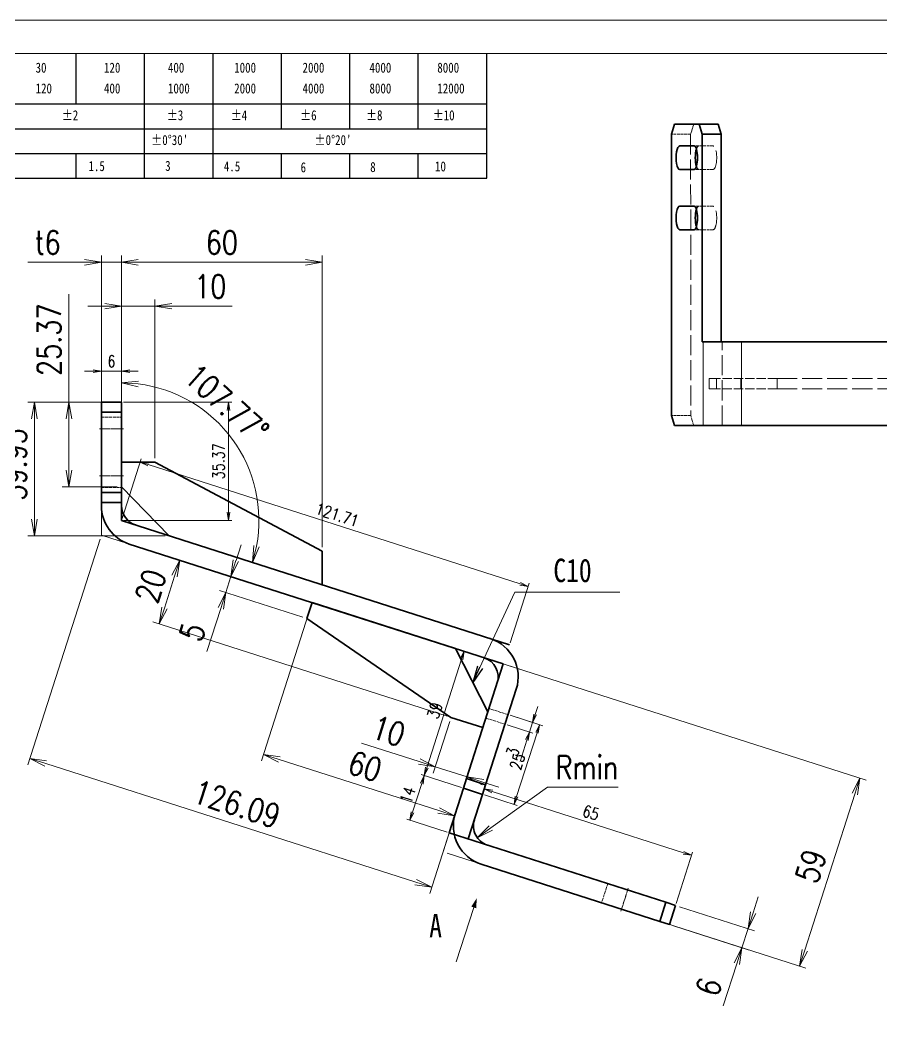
# Model space of a CAD drawing. Header units: millimetres. Extents: x -49572 to 104182, y -50696 to 51993.
# Drawn here: x -42825.3 to -42567.8, y 43183.2 to 43483.6 of the extents above; entities that cross this region are included whole.
import ezdxf
from ezdxf.enums import TextEntityAlignment as Align

# ---------------------------------------------------------------- set-up
doc = ezdxf.new("R2010")
doc.units = ezdxf.units.MM
doc.header["$LTSCALE"] = 0.5
doc.linetypes.add('DASHDOT', pattern=[18.5, 12, -3, 0.5, -3])
doc.linetypes.add('DASHED', pattern=[15, 12, -3])
doc.layers.add('图\\M+19E79\\M+195B6\\M+18E9A', color=7, linetype='Continuous')
doc.layers.add('材质', color=7, linetype='Continuous')
doc.layers.add('图框', color=7, linetype='Continuous', lineweight=18)
doc.layers.add('标注线', color=3, linetype='Continuous', lineweight=18)
doc.layers.add('打印', color=7, linetype='Continuous', lineweight=15, plot=False)
doc.layers.add('打印-禁用', color=7, linetype='Continuous', lineweight=15, plot=False)
doc.styles.add('DIM', font='romans.shx', dxfattribs={"width": 0.8, "bigfont": 'bigfont.shx'})
doc.styles.add('国标', font='simfang.ttf', dxfattribs={"width": 0.8})
doc.dimstyles.new('DEH 1-1$0', dxfattribs={"dimtxt": 3.5, "dimasz": 2.5, "dimexe": 1, "dimexo": 0.625, "dimgap": 1.2, "dimtad": 1, "dimzin": 9, "dimdsep": 46, "dimtxsty": 'DIM', "dimblk": 'OPEN', "dimcen": 0, "dimclrd": 8, "dimclre": 8, "dimclrt": 2, "dimazin": 2, "dimtfac": 0.5, "dimtmove": 0, "dimatfit": 3, "dimldrblk": 'OPEN', "dimfxl": 0, "dimtolj": 2, "dimlwd": 18, "dimlwe": 18, "dimarcsym": 0})
doc.dimstyles.new('DEH 1-2', dxfattribs={"dimscale": 2, "dimtxt": 3.5, "dimasz": 2.5, "dimexe": 1, "dimexo": 0.625, "dimgap": 1.2, "dimtad": 1, "dimtoh": 1, "dimdsep": 46, "dimtxsty": 'DIM', "dimblk": 'OPEN', "dimcen": 0, "dimclrd": 8, "dimclre": 8, "dimclrt": 2, "dimazin": 2, "dimtfac": 0.5, "dimtmove": 0, "dimatfit": 3, "dimldrblk": 'OPEN', "dimfxl": 0, "dimtolj": 2, "dimlwd": 18, "dimlwe": 18, "dimarcsym": 0})
doc.dimstyles.new('DEH 1-2$0', dxfattribs={"dimscale": 2, "dimtxt": 3.5, "dimasz": 2.5, "dimexe": 1, "dimexo": 0.625, "dimgap": 1.2, "dimtad": 1, "dimdsep": 46, "dimtxsty": 'DIM', "dimblk": 'OPEN', "dimcen": 0, "dimclrd": 8, "dimclre": 8, "dimclrt": 2, "dimazin": 2, "dimtfac": 0.5, "dimtmove": 0, "dimatfit": 3, "dimldrblk": 'OPEN', "dimfxl": 0, "dimtolj": 2, "dimlwd": 13, "dimlwe": 13, "dimarcsym": 0})
doc.dimstyles.new('DEH 1-2$4', dxfattribs={"dimscale": 2, "dimtxt": 3.5, "dimasz": 2.5, "dimexe": 1, "dimexo": 0.625, "dimgap": 1.2, "dimtad": 1, "dimtoh": 1, "dimdsep": 46, "dimtxsty": 'DIM', "dimblk": 'OPEN', "dimcen": 0, "dimclrd": 8, "dimclre": 8, "dimclrt": 2, "dimazin": 2, "dimtfac": 0.5, "dimtofl": 0, "dimtmove": 0, "dimatfit": 3, "dimldrblk": 'OPEN', "dimfxl": 0, "dimtolj": 2, "dimlwd": 18, "dimlwe": 18, "dimarcsym": 0})
doc.dimstyles.new('DEH 1-2$7', dxfattribs={"dimscale": 2, "dimtxt": 3.5, "dimasz": 2.5, "dimexe": 1, "dimexo": 0.625, "dimgap": 1.2, "dimtad": 1, "dimdsep": 46, "dimtxsty": 'DIM', "dimblk": 'OPEN', "dimcen": 0, "dimclrd": 8, "dimclre": 8, "dimclrt": 2, "dimazin": 2, "dimtfac": 0.5, "dimtmove": 0, "dimatfit": 3, "dimldrblk": 'OPEN', "dimfxl": 0, "dimtolj": 2, "dimlwd": 13, "dimlwe": 13, "dimarcsym": 0})

# ---------------------------------------------------------------- blocks, each defined once
blk = doc.blocks.new('GZDEH零件A3图框V01版')
at = {"layer": '图\\M+19E79\\M+195B6\\M+18E9A', "color": 9}
for p, q in [((3051.75, -1561.98), (3051.75, -1554.46)), ((3061.98, -1561.98), (3061.98, -1554.46)), ((3072.2, -1561.98), (3072.2, -1554.46)), ((3082.42, -1561.98), (3082.42, -1554.46)), ((3092.64, -1561.98), (3092.64, -1554.46)), ((3102.86, -1561.98), (3102.86, -1554.46)), ((3113.09, -1573.08), (3113.09, -1554.46)), ((2996.09, -1561.98), (3113.09, -1561.98)), ((3061.98, -1573.08), (3061.98, -1561.98)), ((3072.2, -1573.08), (3072.2, -1561.98)), ((3082.42, -1565.68), (3082.42, -1561.98)), ((3092.64, -1565.68), (3092.64, -1561.98)), ((3102.86, -1565.68), (3102.86, -1561.98)), ((2996.09, -1565.68), (3113.09, -1565.68)), ((2996.09, -1569.38), (3113.09, -1569.38)), ((3051.75, -1573.08), (3051.75, -1569.38)), ((3082.42, -1573.08), (3082.42, -1569.48)), ((3092.64, -1573.08), (3092.64, -1569.38)), ((3102.86, -1573.08), (3102.86, -1569.38)), ((2990.09, -1573.08), (3113.09, -1573.08))]:
    blk.add_line(p, q, dxfattribs=at)
at = {"layer": '图框', "linetype": 'Continuous'}
blk.add_line((3272.49, -1554.46), (2882.49, -1554.46), dxfattribs=at)
at = {"layer": '打印-禁用', "linetype": 'Continuous'}
blk.add_line((3277.49, -1549.46), (2857.49, -1549.46), dxfattribs=at)
at = {"layer": '图\\M+19E79\\M+195B6\\M+18E9A', "color": 9, "style": '国标', "width": 0.8}
for s, p in [('30', (3045.69, -1557.31)), ('120', (3055.91, -1557.31)), ('400', (3065.46, -1557.31)), ('1000', (3075.36, -1557.31)), ('2000', (3085.57, -1557.31)), ('4000', (3095.57, -1557.31)), ('8000', (3105.7, -1557.31)), ('120', (3045.69, -1560.41)), ('400', (3055.91, -1560.41)), ('1000', (3065.46, -1560.41)), ('2000', (3075.36, -1560.41)), ('4000', (3085.57, -1560.41)), ('8000', (3095.57, -1560.41)), ('12000', (3105.7, -1560.41)), ('±2', (3049.61, -1564.42)), ('±3', (3065.3, -1564.42)), ('±4', (3074.85, -1564.42)), ('±6', (3085.22, -1564.42)), ('±8', (3095.06, -1564.42)), ('±10', (3105.02, -1564.42)), ("±0%%D30'", (3062.98, -1568.12)), ("±0%%D20'", (3087.38, -1568.12)), ('1.5', (3053.59, -1572.01)), ('3', (3065.05, -1571.98)), ('4.5', (3073.82, -1572.05)), ('6', (3085.28, -1572.19)), ('8', (3095.68, -1572.15)), ('10', (3105.36, -1572.06))]:
    blk.add_text(s, height=1.5, dxfattribs=at).set_placement(p)
blk = doc.blocks.new('DEH A3')
at = {"layer": '图框'}
blk.add_blockref('GZDEH零件A3图框V01版', (-2857.49, 1846.46), dxfattribs=at)
blk = doc.blocks.new('_Open')
at = {"color": 0, "linetype": 'ByBlock', "lineweight": -2}
for p, q in [((-1, 0.167), (0, 0)), ((-1, -0.167), (0, 0)), ((0, 0), (-1, 0))]:
    blk.add_line(p, q, dxfattribs=at)
blk = doc.blocks.new('*D223')
at = {"layer": 'Defpoints', "color": 0, "transparency": 16777216}
for p in [(-42795, 43411.27), (-42801, 43363.28), (-42795, 43363.28)]:
    blk.add_point(p, dxfattribs=at)
at = {"layer": '标注线', "color": 8, "lineweight": 13, "transparency": 16777216}
for p, q in [((-42806, 43411.27), (-42823, 43411.27)), ((-42801, 43364.53), (-42801, 43413.27)), ((-42795, 43411.27), (-42801, 43411.27)), ((-42795, 43364.53), (-42795, 43413.27)), ((-42790, 43411.27), (-42785, 43411.27))]:
    blk.add_line(p, q, dxfattribs=at)
at = {"layer": '标注线', "color": 8, "lineweight": 13, "transparency": 16777216, "xscale": 5, "yscale": 5, "zscale": 5}
blk.add_blockref('_Open', (-42801, 43411.27), dxfattribs=at)
at = {"layer": '标注线', "color": 8, "lineweight": 13, "transparency": 16777216, "xscale": 5, "yscale": 5, "zscale": 5, "rotation": 180}
blk.add_blockref('_Open', (-42795, 43411.27), dxfattribs=at)
at = {"layer": '标注线', "color": 2, "transparency": 16777216, "insert": (-42817, 43417.17), "char_height": 7, "attachment_point": 5, "style": 'DIM'}
blk.add_mtext('\\A2;{\\Fromans,bigfont|c134;t}6', dxfattribs=at)
blk = doc.blocks.new('*D224')
at = {"layer": 'Defpoints', "color": 0, "transparency": 16777216}
for p in [(-42801, 43329.78), (-42680.92, 43291.3), (-42822.37, 43263.07)]:
    blk.add_point(p, dxfattribs=at)
at = {"layer": '标注线', "color": 8, "lineweight": 13, "transparency": 16777216}
for p, q in [((-42801.38, 43328.59), (-42822.98, 43261.16)), ((-42681.31, 43290.11), (-42702.91, 43222.69)), ((-42707.06, 43226.12), (-42817.61, 43261.54))]:
    blk.add_line(p, q, dxfattribs=at)
at = {"layer": '标注线', "color": 8, "lineweight": 13, "transparency": 16777216, "xscale": 5, "yscale": 5, "zscale": 5}
for p, rotation in [((-42822.37, 43263.07), 162.2336624988992), ((-42702.3, 43224.59), 342.2336624988992)]:
    blk.add_blockref('_Open', p, dxfattribs=dict(at, rotation=rotation))
at = {"layer": '标注线', "color": 2, "transparency": 16777216, "insert": (-42760.53, 43249.45), "char_height": 7, "attachment_point": 5, "rotation": 342.2337, "style": 'DIM'}
blk.add_mtext('\\A2;126.09', dxfattribs=at)
blk = doc.blocks.new('*D225')
at = {"layer": 'Defpoints', "color": 0, "transparency": 16777216}
for p in [(-42680.92, 43291.3), (-42698.93, 43235.12), (-42592.4, 43200.98)]:
    blk.add_point(p, dxfattribs=at)
at = {"layer": '标注线', "color": 8, "lineweight": 13, "transparency": 16777216}
for p, q in [((-42679.73, 43290.92), (-42572.49, 43256.56)), ((-42575.92, 43252.41), (-42590.88, 43205.74)), ((-42697.74, 43234.73), (-42590.5, 43200.37))]:
    blk.add_line(p, q, dxfattribs=at)
at = {"layer": '标注线', "color": 8, "lineweight": 13, "transparency": 16777216, "xscale": 5, "yscale": 5, "zscale": 5}
for p, rotation in [((-42574.4, 43257.17), 72.23377659235257), ((-42592.4, 43200.98), 252.2337765923526)]:
    blk.add_blockref('_Open', p, dxfattribs=dict(at, rotation=rotation))
at = {"layer": '标注线', "color": 2, "transparency": 16777216, "insert": (-42589.02, 43230.88), "char_height": 7, "attachment_point": 5, "rotation": 72.2338, "style": 'DIM'}
blk.add_mtext('\\A2;59', dxfattribs=at)
blk = doc.blocks.new('*D226')
at = {"layer": 'Defpoints', "color": 0, "transparency": 16777216}
for p in [(-42629.48, 43219.16), (-42631.31, 43213.45), (-42609.63, 43206.5)]:
    blk.add_point(p, dxfattribs=at)
at = {"layer": '标注线', "color": 8, "lineweight": 13, "transparency": 16777216}
for p, q in [((-42606.27, 43216.98), (-42604.75, 43221.74)), ((-42628.29, 43218.78), (-42605.9, 43211.61)), ((-42630.12, 43213.07), (-42607.73, 43205.89)), ((-42607.8, 43212.22), (-42609.63, 43206.5)), ((-42611.16, 43201.74), (-42615.2, 43189.11))]:
    blk.add_line(p, q, dxfattribs=at)
at = {"layer": '标注线', "color": 8, "lineweight": 13, "transparency": 16777216, "xscale": 5, "yscale": 5, "zscale": 5}
for p, rotation in [((-42607.8, 43212.22), 252.2337765923564), ((-42609.63, 43206.5), 72.23377659235638)]:
    blk.add_blockref('_Open', p, dxfattribs=dict(at, rotation=rotation))
at = {"layer": '标注线', "color": 2, "transparency": 16777216, "insert": (-42619.56, 43194.84), "char_height": 7, "attachment_point": 5, "rotation": 72.2338, "style": 'DIM'}
blk.add_mtext('\\A2;6', dxfattribs=at)
blk = doc.blocks.new('*D227')
at = {"layer": 'Defpoints', "color": 0, "transparency": 16777216}
for p in [(-42795, 43366.53), (-42755.96, 43346.95), (-42795, 43342.53), (-42790.83, 43332.82), (-42684.81, 43298.85)]:
    blk.add_point(p, dxfattribs=at)
at = {"layer": '标注线', "color": 8, "lineweight": 18, "transparency": 16777216}
blk.add_line((-42795, 43367.78), (-42795, 43377.24), dxfattribs=at)
blk.add_arc((-42795, 43334.15), 41.08, 349.2113, 83.0224, dxfattribs=at)
at = {"layer": '标注线', "color": 8, "lineweight": 18, "transparency": 16777216, "xscale": 5, "yscale": 5, "zscale": 5}
for p, rotation in [((-42795, 43375.24), 176.5111860201203), ((-42755.87, 43321.62), 255.722450190047)]:
    blk.add_blockref('_Open', p, dxfattribs=dict(at, rotation=rotation))
at = {"layer": '标注线', "color": 2, "transparency": 16777216, "insert": (-42763.55, 43369.06), "char_height": 7, "attachment_point": 5, "rotation": 317.9881, "style": 'DIM'}
blk.add_mtext('\\A2;107.77\\M+1818B', dxfattribs=at)
blk = doc.blocks.new('*D228')
at = {"layer": 'Defpoints', "color": 0, "transparency": 16777216}
for p in [(-42785, 43398.16), (-42795, 43351.53), (-42785, 43351.53)]:
    blk.add_point(p, dxfattribs=at)
at = {"layer": '标注线', "color": 8, "lineweight": 13, "transparency": 16777216}
for p, q in [((-42795, 43352.78), (-42795, 43400.16)), ((-42785, 43352.78), (-42785, 43400.16)), ((-42800, 43398.16), (-42805, 43398.16)), ((-42795, 43398.16), (-42785, 43398.16)), ((-42780, 43398.16), (-42761.93, 43398.16))]:
    blk.add_line(p, q, dxfattribs=at)
at = {"layer": '标注线', "color": 8, "lineweight": 13, "transparency": 16777216, "xscale": 5, "yscale": 5, "zscale": 5}
blk.add_blockref('_Open', (-42795, 43398.16), dxfattribs=at)
at = {"layer": '标注线', "color": 8, "lineweight": 13, "transparency": 16777216, "xscale": 5, "yscale": 5, "zscale": 5, "rotation": 180}
blk.add_blockref('_Open', (-42785, 43398.16), dxfattribs=at)
at = {"layer": '标注线', "color": 2, "transparency": 16777216, "insert": (-42768.46, 43404.06), "char_height": 7, "attachment_point": 5, "style": 'DIM'}
blk.add_mtext('\\A2;10', dxfattribs=at)
blk = doc.blocks.new('*D229')
at = {"layer": 'Defpoints', "color": 0, "transparency": 16777216}
for p in [(-42795, 43411.27), (-42795, 43355.66), (-42735, 43324.93)]:
    blk.add_point(p, dxfattribs=at)
at = {"layer": '标注线', "color": 8, "lineweight": 13, "transparency": 16777216}
for p, q in [((-42795, 43356.91), (-42795, 43413.27)), ((-42740, 43411.27), (-42790, 43411.27)), ((-42735, 43326.18), (-42735, 43413.27))]:
    blk.add_line(p, q, dxfattribs=at)
at = {"layer": '标注线', "color": 8, "lineweight": 13, "transparency": 16777216, "xscale": 5, "yscale": 5, "zscale": 5, "rotation": 180}
blk.add_blockref('_Open', (-42795, 43411.27), dxfattribs=at)
at = {"layer": '标注线', "color": 8, "lineweight": 13, "transparency": 16777216, "xscale": 5, "yscale": 5, "zscale": 5}
blk.add_blockref('_Open', (-42735, 43411.27), dxfattribs=at)
at = {"layer": '标注线', "color": 2, "transparency": 16777216, "insert": (-42765, 43417.17), "char_height": 7, "attachment_point": 5, "style": 'DIM'}
blk.add_mtext('\\A2;60', dxfattribs=at)
blk = doc.blocks.new('*D230')
at = {"layer": 'Defpoints', "color": 0, "transparency": 16777216}
for p in [(-42810.69, 43369.53), (-42797.9, 43369.53), (-42795, 43344.15)]:
    blk.add_point(p, dxfattribs=at)
at = {"layer": '标注线', "color": 8, "lineweight": 13, "transparency": 16777216}
for p, q in [((-42810.69, 43369.53), (-42810.69, 43401.73)), ((-42799.15, 43369.53), (-42812.69, 43369.53)), ((-42810.69, 43349.15), (-42810.69, 43364.53)), ((-42796.25, 43344.15), (-42812.69, 43344.15))]:
    blk.add_line(p, q, dxfattribs=at)
at = {"layer": '标注线', "color": 8, "lineweight": 13, "transparency": 16777216, "xscale": 5, "yscale": 5, "zscale": 5}
for p, rotation in [((-42810.69, 43369.53), 90), ((-42810.69, 43344.15), 270)]:
    blk.add_blockref('_Open', p, dxfattribs=dict(at, rotation=rotation))
at = {"layer": '标注线', "color": 2, "transparency": 16777216, "insert": (-42816.59, 43388.13), "char_height": 7, "attachment_point": 5, "rotation": 90, "style": 'DIM'}
blk.add_mtext('\\A2;25.37', dxfattribs=at)
blk = doc.blocks.new('*D231')
at = {"layer": 'Defpoints', "color": 0, "transparency": 16777216}
for p in [(-42821.02, 43369.53), (-42797.9, 43369.53), (-42780.71, 43329.58)]:
    blk.add_point(p, dxfattribs=at)
at = {"layer": '标注线', "color": 8, "lineweight": 13, "transparency": 16777216}
for p, q in [((-42799.15, 43369.53), (-42823.02, 43369.53)), ((-42821.02, 43334.58), (-42821.02, 43364.53)), ((-42781.96, 43329.58), (-42823.02, 43329.58))]:
    blk.add_line(p, q, dxfattribs=at)
at = {"layer": '标注线', "color": 8, "lineweight": 13, "transparency": 16777216, "xscale": 5, "yscale": 5, "zscale": 5}
for p, rotation in [((-42821.02, 43369.53), 90), ((-42821.02, 43329.58), 270)]:
    blk.add_blockref('_Open', p, dxfattribs=dict(at, rotation=rotation))
at = {"layer": '标注线', "color": 2, "transparency": 16777216, "insert": (-42826.92, 43350.88), "char_height": 7, "attachment_point": 5, "rotation": 90, "style": 'DIM'}
blk.add_mtext('\\A2;39.95', dxfattribs=at)
blk = doc.blocks.new('*D232')
at = {"layer": 'Defpoints', "color": 0, "transparency": 16777216}
for p in [(-42763.83, 43312.62), (-42738.06, 43309.61), (-42739.59, 43304.85)]:
    blk.add_point(p, dxfattribs=at)
at = {"layer": '标注线', "color": 8, "lineweight": 13, "transparency": 16777216}
for p, q in [((-42760.78, 43322.14), (-42759.26, 43326.9)), ((-42739.25, 43309.99), (-42764.21, 43317.99)), ((-42762.31, 43317.38), (-42763.83, 43312.62)), ((-42740.78, 43305.23), (-42765.74, 43313.23)), ((-42765.36, 43307.86), (-42769.49, 43294.97))]:
    blk.add_line(p, q, dxfattribs=at)
at = {"layer": '标注线', "color": 8, "lineweight": 13, "transparency": 16777216, "xscale": 5, "yscale": 5, "zscale": 5}
for p, rotation in [((-42762.31, 43317.38), 252.2316677386208), ((-42763.83, 43312.62), 72.23166773862087)]:
    blk.add_blockref('_Open', p, dxfattribs=dict(at, rotation=rotation))
at = {"layer": '标注线', "color": 2, "transparency": 16777216, "insert": (-42773.81, 43300.83), "char_height": 7, "attachment_point": 5, "rotation": 72.2317, "style": 'DIM'}
blk.add_mtext('\\A2;5', dxfattribs=at)
blk = doc.blocks.new('*D233')
at = {"layer": 'Defpoints', "color": 0, "transparency": 16777216}
for p in [(-42777.6, 43322.28), (-42690.45, 43294.35), (-42696.55, 43275.31)]:
    blk.add_point(p, dxfattribs=at)
at = {"layer": '标注线', "color": 8, "lineweight": 13, "transparency": 16777216}
for p, q in [((-42691.64, 43294.73), (-42779.5, 43322.89)), ((-42782.17, 43307.99), (-42779.12, 43317.52)), ((-42697.74, 43275.69), (-42785.6, 43303.84))]:
    blk.add_line(p, q, dxfattribs=at)
at = {"layer": '标注线', "color": 8, "lineweight": 13, "transparency": 16777216, "xscale": 5, "yscale": 5, "zscale": 5}
for p, rotation in [((-42777.6, 43322.28), 72.2336661234861), ((-42783.7, 43303.23), 252.2336661234861)]:
    blk.add_blockref('_Open', p, dxfattribs=dict(at, rotation=rotation))
at = {"layer": '标注线', "color": 2, "transparency": 16777216, "insert": (-42786.27, 43314.55), "char_height": 7, "attachment_point": 5, "rotation": 72.2337, "style": 'DIM'}
blk.add_mtext('\\A2;20', dxfattribs=at)
blk = doc.blocks.new('*D234')
at = {"layer": 'Defpoints', "color": 0, "transparency": 16777216}
for p in [(-42696.55, 43275.31), (-42687.03, 43272.26), (-42701.27, 43260.57)]:
    blk.add_point(p, dxfattribs=at)
at = {"layer": '标注线', "color": 8, "lineweight": 13, "transparency": 16777216}
for p, q in [((-42696.93, 43274.12), (-42701.88, 43258.67)), ((-42687.41, 43271.07), (-42692.36, 43255.62)), ((-42706.03, 43262.1), (-42723.24, 43267.61)), ((-42691.75, 43257.52), (-42701.27, 43260.57)), ((-42686.99, 43255.99), (-42682.22, 43254.47))]:
    blk.add_line(p, q, dxfattribs=at)
at = {"layer": '标注线', "color": 8, "lineweight": 13, "transparency": 16777216, "xscale": 5, "yscale": 5, "zscale": 5}
for p, rotation in [((-42701.27, 43260.57), 342.233572056801), ((-42691.75, 43257.52), 162.233572056801)]:
    blk.add_blockref('_Open', p, dxfattribs=dict(at, rotation=rotation))
at = {"layer": '标注线', "color": 2, "transparency": 16777216, "insert": (-42715.22, 43271.24), "char_height": 7, "attachment_point": 5, "rotation": 342.2336, "style": 'DIM'}
blk.add_mtext('\\A2;10', dxfattribs=at)
blk = doc.blocks.new('*D235')
at = {"layer": 'Defpoints', "color": 0, "transparency": 16777216}
for p in [(-42738.06, 43309.61), (-42680.92, 43291.3), (-42695.46, 43245.94)]:
    blk.add_point(p, dxfattribs=at)
at = {"layer": '标注线', "color": 8, "lineweight": 13, "transparency": 16777216}
for p, q in [((-42738.44, 43308.42), (-42753.21, 43262.34)), ((-42681.31, 43290.11), (-42696.07, 43244.03)), ((-42747.84, 43262.72), (-42700.22, 43247.46))]:
    blk.add_line(p, q, dxfattribs=at)
at = {"layer": '标注线', "color": 8, "lineweight": 13, "transparency": 16777216, "xscale": 5, "yscale": 5, "zscale": 5}
for p, rotation in [((-42752.6, 43264.24), 162.2336624989036), ((-42695.46, 43245.94), 342.2336624989036)]:
    blk.add_blockref('_Open', p, dxfattribs=dict(at, rotation=rotation))
at = {"layer": '标注线', "color": 2, "transparency": 16777216, "insert": (-42722.23, 43260.71), "char_height": 7, "attachment_point": 5, "rotation": 342.2337, "style": 'DIM'}
blk.add_mtext('\\A2;60', dxfattribs=at)
blk = doc.blocks.new('*D236')
at = {"layer": 'Defpoints', "color": 0, "transparency": 16777216}
for p in [(-42683.84, 43242.88), (-42688.71, 43239.38)]:
    blk.add_point(p, dxfattribs=at)
at = {"layer": '标注线', "color": 8, "lineweight": 18, "transparency": 16777216}
for p, q in [((-42667.68, 43254.48), (-42684.65, 43242.3)), ((-42646.61, 43254.48), (-42667.68, 43254.48))]:
    blk.add_line(p, q, dxfattribs=at)
at = {"layer": '标注线', "color": 8, "lineweight": 18, "transparency": 16777216, "xscale": 5, "yscale": 5, "zscale": 5, "rotation": 215.6703087439448}
blk.add_blockref('_Open', (-42688.71, 43239.38), dxfattribs=at)
at = {"layer": '标注线', "color": 2, "transparency": 16777216, "insert": (-42655.94, 43260.38), "char_height": 7, "attachment_point": 5, "style": 'DIM'}
blk.add_mtext('\\A2;{\\Fromans,bigfont|c134;Rmin}', dxfattribs=at)
blk = doc.blocks.new('*D400')
at = {"color": 8, "lineweight": 18, "transparency": 16777216}
for p, q in [((-42671.41, 43276.18), (-42670.65, 43278.56)), ((-42678.89, 43275.95), (-42671.22, 43273.49)), ((-42679.8, 43273.09), (-42672.14, 43270.64)), ((-42672.18, 43273.8), (-42673.09, 43270.94)), ((-42673.85, 43268.56), (-42675.92, 43262.12))]:
    blk.add_line(p, q, dxfattribs=at)
at = {"layer": 'Defpoints', "color": 0, "transparency": 16777216}
for p in [(-42679.48, 43276.14), (-42680.4, 43273.28), (-42673.09, 43270.94)]:
    blk.add_point(p, dxfattribs=at)
at = {"color": 8, "lineweight": 18, "transparency": 16777216, "xscale": 2.5, "yscale": 2.5, "zscale": 2.5}
for p, rotation in [((-42672.18, 43273.8), 252.2332659973931), ((-42673.09, 43270.94), 72.23326599739309)]:
    blk.add_blockref('_Open', p, dxfattribs=dict(at, rotation=rotation))
at = {"color": 2, "transparency": 16777216, "insert": (-42678.08, 43265.05), "char_height": 3.5, "attachment_point": 5, "rotation": 72.2333, "style": 'DIM'}
blk.add_mtext('\\A2;3', dxfattribs=at)
blk = doc.blocks.new('*D401')
at = {"color": 8, "lineweight": 18, "transparency": 16777216}
for p, q in [((-42678.89, 43275.95), (-42669.13, 43272.82)), ((-42670.85, 43270.75), (-42676.95, 43251.7)), ((-42686.51, 43252.14), (-42676.76, 43249.02))]:
    blk.add_line(p, q, dxfattribs=at)
at = {"layer": 'Defpoints', "color": 0, "transparency": 16777216}
for p in [(-42679.48, 43276.14), (-42687.11, 43252.33), (-42677.71, 43249.32)]:
    blk.add_point(p, dxfattribs=at)
at = {"color": 8, "lineweight": 18, "transparency": 16777216, "xscale": 2.5, "yscale": 2.5, "zscale": 2.5}
for p, rotation in [((-42670.09, 43273.13), 72.23412281945724), ((-42677.71, 43249.32), 252.2341228194572)]:
    blk.add_blockref('_Open', p, dxfattribs=dict(at, rotation=rotation))
at = {"color": 2, "transparency": 16777216, "insert": (-42676.71, 43262.12), "char_height": 3.5, "attachment_point": 5, "rotation": 72.2341, "style": 'DIM'}
blk.add_mtext('\\A2;25', dxfattribs=at)
blk = doc.blocks.new('*D402')
at = {"color": 8, "lineweight": 18, "transparency": 16777216}
for p, q in [((-42794.37, 43369.53), (-42762.01, 43369.53)), ((-42763.01, 43367.03), (-42763.01, 43336.65)), ((-42794.37, 43334.15), (-42762.01, 43334.15))]:
    blk.add_line(p, q, dxfattribs=at)
at = {"layer": 'Defpoints', "color": 0, "transparency": 16777216}
for p in [(-42795, 43369.53), (-42795, 43334.15), (-42763.01, 43334.15)]:
    blk.add_point(p, dxfattribs=at)
at = {"color": 8, "lineweight": 18, "transparency": 16777216, "xscale": 2.5, "yscale": 2.5, "zscale": 2.5}
for p, rotation in [((-42763.01, 43369.53), 90), ((-42763.01, 43334.15), 270)]:
    blk.add_blockref('_Open', p, dxfattribs=dict(at, rotation=rotation))
at = {"color": 2, "transparency": 16777216, "insert": (-42765.96, 43351.84), "char_height": 3.5, "attachment_point": 5, "rotation": 90, "style": 'DIM'}
blk.add_mtext('\\A2;35.37', dxfattribs=at)
blk = doc.blocks.new('*D403')
at = {"color": 8, "lineweight": 18, "transparency": 16777216}
for p, q in [((-42794.81, 43334.75), (-42789.1, 43352.55)), ((-42787.03, 43350.84), (-42675.88, 43315.22)), ((-42678.9, 43297.61), (-42673.2, 43315.41))]:
    blk.add_line(p, q, dxfattribs=at)
at = {"layer": 'Defpoints', "color": 0, "transparency": 16777216}
for p in [(-42795, 43334.15), (-42673.5, 43314.46), (-42679.09, 43297.02)]:
    blk.add_point(p, dxfattribs=at)
at = {"color": 8, "lineweight": 18, "transparency": 16777216, "xscale": 2.5, "yscale": 2.5, "zscale": 2.5}
for p, rotation in [((-42789.41, 43351.6), 162.2336362101669), ((-42673.5, 43314.46), 342.2336362101669)]:
    blk.add_blockref('_Open', p, dxfattribs=dict(at, rotation=rotation))
at = {"color": 2, "transparency": 16777216, "insert": (-42730.56, 43335.84), "char_height": 3.5, "attachment_point": 5, "rotation": 342.2336, "style": 'DIM'}
blk.add_mtext('\\A2;121.71', dxfattribs=at)
blk = doc.blocks.new('*D404')
at = {"color": 8, "lineweight": 18, "transparency": 16777216}
for p, q in [((-42691.19, 43239.59), (-42686.28, 43254.91)), ((-42684.21, 43253.19), (-42627.07, 43234.88)), ((-42629.29, 43219.76), (-42624.38, 43235.07))]:
    blk.add_line(p, q, dxfattribs=at)
at = {"layer": 'Defpoints', "color": 0, "transparency": 16777216}
for p in [(-42691.38, 43239), (-42624.69, 43234.12), (-42629.48, 43219.16)]:
    blk.add_point(p, dxfattribs=at)
at = {"color": 8, "lineweight": 18, "transparency": 16777216, "xscale": 2.5, "yscale": 2.5, "zscale": 2.5}
for p, rotation in [((-42686.59, 43253.96), 162.2313475821279), ((-42624.69, 43234.12), 342.2313475821279)]:
    blk.add_blockref('_Open', p, dxfattribs=dict(at, rotation=rotation))
at = {"color": 2, "transparency": 16777216, "insert": (-42654.74, 43246.85), "char_height": 3.5, "attachment_point": 5, "rotation": 342.2313, "style": 'DIM'}
blk.add_mtext('\\A2;65', dxfattribs=at)
blk = doc.blocks.new('*D405')
at = {"color": 8, "lineweight": 18, "transparency": 16777216}
for p, q in [((-42681.52, 43291.49), (-42693.59, 43295.36)), ((-42693.4, 43292.68), (-42703.78, 43260.3)), ((-42693.42, 43254.35), (-42705.49, 43258.22))]:
    blk.add_line(p, q, dxfattribs=at)
at = {"layer": 'Defpoints', "color": 0, "transparency": 16777216}
for p in [(-42680.92, 43291.3), (-42704.54, 43257.92), (-42692.82, 43254.16)]:
    blk.add_point(p, dxfattribs=at)
at = {"color": 8, "lineweight": 18, "transparency": 16777216, "xscale": 2.5, "yscale": 2.5, "zscale": 2.5}
for p, rotation in [((-42692.64, 43295.06), 72.23374560261908), ((-42704.54, 43257.92), 252.2337456026191)]:
    blk.add_blockref('_Open', p, dxfattribs=dict(at, rotation=rotation))
at = {"color": 2, "transparency": 16777216, "insert": (-42701.4, 43277.39), "char_height": 3.5, "attachment_point": 5, "rotation": 72.2337, "style": 'DIM'}
blk.add_mtext('\\A2;39', dxfattribs=at)
blk = doc.blocks.new('*D406')
at = {"color": 8, "lineweight": 18, "transparency": 16777216}
for p, q in [((-42693.42, 43254.35), (-42705.49, 43258.22)), ((-42705.3, 43255.54), (-42708.05, 43246.97)), ((-42697.69, 43241.02), (-42709.77, 43244.89))]:
    blk.add_line(p, q, dxfattribs=at)
at = {"layer": 'Defpoints', "color": 0, "transparency": 16777216}
for p in [(-42692.82, 43254.16), (-42708.81, 43244.58), (-42697.1, 43240.83)]:
    blk.add_point(p, dxfattribs=at)
at = {"color": 8, "lineweight": 18, "transparency": 16777216, "xscale": 2.5, "yscale": 2.5, "zscale": 2.5}
for p, rotation in [((-42704.54, 43257.92), 72.23148098203113), ((-42708.81, 43244.58), 252.2314809820311)]:
    blk.add_blockref('_Open', p, dxfattribs=dict(at, rotation=rotation))
at = {"color": 2, "transparency": 16777216, "insert": (-42709.49, 43252.15), "char_height": 3.5, "attachment_point": 5, "rotation": 72.2315, "style": 'DIM'}
blk.add_mtext('\\A2;14', dxfattribs=at)
blk = doc.blocks.new('*D407')
at = {"color": 8, "lineweight": 18, "transparency": 16777216}
for p, q in [((-42803.5, 43378.72), (-42806, 43378.72)), ((-42801, 43370.15), (-42801, 43379.72)), ((-42801, 43378.72), (-42795, 43378.72)), ((-42795, 43370.15), (-42795, 43379.72)), ((-42792.5, 43378.72), (-42790, 43378.72))]:
    blk.add_line(p, q, dxfattribs=at)
at = {"layer": 'Defpoints', "color": 0, "transparency": 16777216}
for p in [(-42795, 43378.72), (-42801, 43369.53), (-42795, 43369.53)]:
    blk.add_point(p, dxfattribs=at)
at = {"color": 8, "lineweight": 18, "transparency": 16777216, "xscale": 2.5, "yscale": 2.5, "zscale": 2.5}
blk.add_blockref('_Open', (-42801, 43378.72), dxfattribs=at)
at = {"color": 8, "lineweight": 18, "transparency": 16777216, "xscale": 2.5, "yscale": 2.5, "zscale": 2.5, "rotation": 180}
blk.add_blockref('_Open', (-42795, 43378.72), dxfattribs=at)
at = {"color": 2, "transparency": 16777216, "insert": (-42798, 43381.67), "char_height": 3.5, "attachment_point": 5, "style": 'DIM'}
blk.add_mtext('\\A2;6', dxfattribs=at)

msp = doc.modelspace()

# ---------------------------------------------------------------- linework, layer by layer
at = {"color": 7, "lineweight": 35, "ltscale": 0.078416}
msp.add_line((-42630.657, 43449.506), (-42629.742, 43452.506), dxfattribs=at)
at = {"color": 7, "lineweight": 35, "ltscale": 0.183081}
msp.add_line((-42622.419, 43452.507), (-42629.742, 43452.506), dxfattribs=at)
at = {"color": 1, "linetype": 'DASHED', "lineweight": 13, "ltscale": 0.078415}
for p, q in [((-42624.943, 43449.507), (-42624.028, 43452.507)), ((-42624.938, 43365.507), (-42624.022, 43362.507))]:
    msp.add_line(p, q, dxfattribs=at)
at = {"color": 7, "lineweight": 35, "ltscale": 0.142847}
for p, q in [((-42616.705, 43452.507), (-42622.419, 43452.507)), ((-42615.789, 43449.507), (-42621.503, 43449.507))]:
    msp.add_line(p, q, dxfattribs=at)
at = {"color": 7, "lineweight": 35, "ltscale": 0.078414}
msp.add_line((-42622.419, 43452.507), (-42621.503, 43449.507), dxfattribs=at)
at = {"color": 7, "lineweight": 35, "ltscale": 0.078412}
msp.add_line((-42616.705, 43452.507), (-42615.789, 43449.507), dxfattribs=at)
at = {"color": 1, "linetype": 'DASHED', "lineweight": 13, "ltscale": 0.142847}
for p, q in [((-42624.943, 43449.507), (-42630.657, 43449.506)), ((-42618.23, 43446.007), (-42623.944, 43446.007)), ((-42618.23, 43439.007), (-42623.943, 43439.007)), ((-42618.229, 43421.007), (-42623.942, 43421.007)), ((-42624.938, 43365.507), (-42630.652, 43365.506))]:
    msp.add_line(p, q, dxfattribs=at)
at = {"color": 7, "lineweight": 35}
for p, q in [((-42630.657, 43449.506), (-42630.652, 43365.506)), ((-42621.499, 43387.507), (-42621.503, 43449.507)), ((-42615.785, 43387.507), (-42615.789, 43449.507)), ((-42609.768, 43387.508), (-42498.437, 43387.515)), ((-42800.997, 43342.525), (-42800.997, 43366.525)), ((-42794.997, 43366.525), (-42794.997, 43342.525)), ((-42609.766, 43362.508), (-42498.436, 43362.515)), ((-42734.997, 43324.928), (-42784.997, 43351.525)), ((-42780.712, 43329.576), (-42794.997, 43344.153)), ((-42679.093, 43297.015), (-42794.997, 43334.153)), ((-42792.659, 43327.104), (-42680.923, 43291.302)), ((-42738.062, 43309.61), (-42695.208, 43295.879)), ((-42696.549, 43275.307), (-42739.588, 43304.848)), ((-42695.208, 43295.879), (-42685.5, 43277.017)), ((-42680.923, 43291.302), (-42691.909, 43257.019)), ((-42686.195, 43255.188), (-42677.04, 43283.757)), ((-42632.339, 43220.08), (-42697.096, 43240.829)), ((-42687.499, 43231.454), (-42634.169, 43214.366))]:
    msp.add_line(p, q, dxfattribs=at)
at = {"color": 1, "linetype": 'DASHED', "lineweight": 13}
for p, q in [((-42624.943, 43449.507), (-42624.938, 43365.507)), ((-42615.481, 43362.507), (-42615.482, 43387.507)), ((-42609.766, 43362.508), (-42609.768, 43387.508)), ((-42599.146, 43376.508), (-42552.437, 43376.511)), ((-42599.145, 43373.508), (-42552.436, 43373.511)), ((-42780.712, 43329.576), (-42734.997, 43314.928))]:
    msp.add_line(p, q, dxfattribs=at)
at = {"color": 7, "lineweight": 35, "ltscale": 0.106799}
for p, q in [((-42623.944, 43446.007), (-42628.216, 43446.006)), ((-42628.215, 43439.006), (-42623.943, 43439.007)), ((-42628.214, 43421.006), (-42623.942, 43421.007))]:
    msp.add_line(p, q, dxfattribs=at)
at = {"color": 7, "lineweight": 35, "ltscale": 0.106812}
msp.add_line((-42623.942, 43428.007), (-42628.215, 43428.006), dxfattribs=at)
at = {"color": 1, "linetype": 'DASHED', "lineweight": 13, "ltscale": 0.142834}
msp.add_line((-42618.229, 43428.007), (-42623.942, 43428.007), dxfattribs=at)
at = {"color": 7, "lineweight": 35, "ltscale": 0.007581}
msp.add_line((-42621.196, 43387.507), (-42621.499, 43387.507), dxfattribs=at)
at = {"color": 7, "lineweight": 35, "ltscale": 0.285693}
msp.add_line((-42621.196, 43387.507), (-42609.768, 43387.508), dxfattribs=at)
at = {"color": 7, "lineweight": 13}
for p, q in [((-42621.196, 43387.507), (-42621.194, 43362.507)), ((-42609.768, 43387.508), (-42609.766, 43362.508))]:
    msp.add_line(p, q, dxfattribs=at)
at = {"color": 1, "linetype": 'DASHED', "lineweight": 13, "ltscale": 0.075001}
for p, q in [((-42619.446, 43376.507), (-42619.446, 43373.507)), ((-42617.197, 43376.507), (-42617.197, 43373.507))]:
    msp.add_line(p, q, dxfattribs=at)
at = {"color": 1, "linetype": 'DASHED', "lineweight": 13, "ltscale": 0.056238}
msp.add_line((-42619.446, 43376.507), (-42617.197, 43376.507), dxfattribs=at)
at = {"color": 1, "linetype": 'DASHED', "lineweight": 13, "ltscale": 0.451282}
msp.add_line((-42599.146, 43376.508), (-42617.197, 43376.507), dxfattribs=at)
at = {"color": 1, "linetype": 'DASHED', "lineweight": 13, "ltscale": 0.074999}
msp.add_line((-42609.923, 43376.508), (-42609.923, 43373.508), dxfattribs=at)
at = {"color": 1, "linetype": 'DASHED', "lineweight": 13, "ltscale": 0.074998}
msp.add_line((-42599.146, 43376.508), (-42599.145, 43373.508), dxfattribs=at)
at = {"color": 1, "linetype": 'DASHED', "lineweight": 13, "ltscale": 0.056226}
msp.add_line((-42619.446, 43373.507), (-42617.197, 43373.507), dxfattribs=at)
at = {"color": 1, "linetype": 'DASHED', "lineweight": 13, "ltscale": 0.451294}
msp.add_line((-42599.145, 43373.508), (-42617.197, 43373.507), dxfattribs=at)
at = {"color": 7, "lineweight": 35, "ltscale": 0.15}
for p, q in [((-42794.997, 43369.525), (-42800.997, 43369.525)), ((-42794.997, 43366.525), (-42800.997, 43366.525)), ((-42794.997, 43342.525), (-42800.997, 43342.525)), ((-42794.997, 43339.525), (-42800.997, 43339.525)), ((-42687.11, 43252.331), (-42692.824, 43254.162)), ((-42686.195, 43255.188), (-42691.909, 43257.019))]:
    msp.add_line(p, q, dxfattribs=at)
at = {"color": 7, "lineweight": 35, "ltscale": 0.075}
for p, q in [((-42800.997, 43369.525), (-42800.997, 43366.525)), ((-42794.997, 43369.525), (-42794.997, 43366.525)), ((-42800.997, 43342.525), (-42800.997, 43339.525)), ((-42794.997, 43342.525), (-42794.997, 43334.153)), ((-42632.339, 43220.08), (-42629.482, 43219.165))]:
    msp.add_line(p, q, dxfattribs=at)
at = {"color": 1, "linetype": 'DASHED', "lineweight": 13, "ltscale": 0.15}
for p, q in [((-42794.997, 43366.525), (-42800.997, 43366.525)), ((-42800.997, 43365.025), (-42794.997, 43365.025)), ((-42800.997, 43365.025), (-42794.997, 43365.025)), ((-42794.997, 43361.525), (-42800.997, 43361.525)), ((-42794.997, 43361.525), (-42800.997, 43361.525)), ((-42794.997, 43361.525), (-42800.997, 43361.525)), ((-42794.997, 43361.525), (-42800.997, 43361.525)), ((-42794.997, 43347.525), (-42800.997, 43347.525)), ((-42794.997, 43347.525), (-42800.997, 43347.525)), ((-42794.997, 43347.525), (-42800.997, 43347.525)), ((-42794.997, 43347.525), (-42800.997, 43347.525)), ((-42800.997, 43344.025), (-42794.997, 43344.025)), ((-42800.997, 43344.025), (-42794.997, 43344.025)), ((-42686.111, 43275.112), (-42680.397, 43273.282)), ((-42679.482, 43276.139), (-42685.196, 43277.969))]:
    msp.add_line(p, q, dxfattribs=at)
at = {"color": 7, "lineweight": 35, "ltscale": 0.078418}
msp.add_line((-42629.736, 43362.506), (-42630.652, 43365.506), dxfattribs=at)
at = {"color": 7, "lineweight": 35, "ltscale": 0.213538}
msp.add_line((-42621.194, 43362.507), (-42629.736, 43362.506), dxfattribs=at)
at = {"color": 7, "lineweight": 35, "ltscale": 0.285706}
msp.add_line((-42609.766, 43362.508), (-42621.194, 43362.507), dxfattribs=at)
at = {"color": 2, "linetype": 'DASHDOT', "lineweight": 13, "ltscale": 0.180005}
for p, q in [((-42801.597, 43361.525), (-42794.397, 43361.525)), ((-42801.597, 43347.525), (-42794.397, 43347.525))]:
    msp.add_line(p, q, dxfattribs=at)
at = {"color": 7, "lineweight": 35, "ltscale": 0.25}
for p, q in [((-42784.997, 43351.525), (-42794.997, 43351.525)), ((-42734.997, 43314.928), (-42734.997, 43324.928))]:
    msp.add_line(p, q, dxfattribs=at)
at = {"color": 7, "lineweight": 35, "ltscale": 0.184296}
msp.add_line((-42794.997, 43351.525), (-42794.997, 43344.153), dxfattribs=at)
at = {"color": 7, "lineweight": 35, "ltscale": 0.024847}
for p, q in [((-42800.997, 43338.531), (-42800.997, 43339.525)), ((-42794.997, 43339.525), (-42794.997, 43338.531))]:
    msp.add_line(p, q, dxfattribs=at)
at = {"color": 7, "lineweight": 35, "ltscale": 0.125003}
msp.add_line((-42739.588, 43304.848), (-42738.062, 43309.61), dxfattribs=at)
at = {"color": 7, "lineweight": 35, "ltscale": 0.249996}
msp.add_line((-42687.026, 43272.255), (-42696.549, 43275.307), dxfattribs=at)
at = {"color": 1, "linetype": 'DASHED', "lineweight": 13, "ltscale": 0.125001}
msp.add_line((-42685.5, 43277.017), (-42687.026, 43272.255), dxfattribs=at)
at = {"color": 7, "lineweight": 35, "ltscale": 0.200002}
for p, q in [((-42692.824, 43254.162), (-42697.096, 43240.829)), ((-42691.382, 43238.998), (-42687.11, 43252.331))]:
    msp.add_line(p, q, dxfattribs=at)
at = {"color": 7, "lineweight": 35, "ltscale": 0.074997}
for p, q in [((-42691.909, 43257.019), (-42692.824, 43254.162)), ((-42686.195, 43255.188), (-42687.11, 43252.331))]:
    msp.add_line(p, q, dxfattribs=at)
at = {"color": 1, "linetype": 'DASHED', "lineweight": 13, "ltscale": 0.150001}
msp.add_line((-42649.718, 43225.649), (-42651.549, 43219.935), dxfattribs=at)
at = {"color": 2, "linetype": 'DASHDOT', "lineweight": 13, "ltscale": 0.180015}
msp.add_line((-42643.583, 43224.313), (-42645.781, 43217.456), dxfattribs=at)
at = {"color": 7, "lineweight": 13, "ltscale": 2.51654e-05}
msp.add_line((-42688.858, 43221.314), (-42688.857, 43221.314), dxfattribs=at)
at = {"color": 1, "linetype": 'DASHED', "lineweight": 13, "ltscale": 0.149998}
msp.add_line((-42643.767, 43223.742), (-42645.597, 43218.028), dxfattribs=at)
msp.add_line((-42643.767, 43223.742), (-42645.597, 43218.028), dxfattribs=at)
at = {"color": 7, "lineweight": 13, "ltscale": 0.427558}
msp.add_line((-42689.742, 43218.555), (-42694.96, 43202.268), dxfattribs=at)
at = {"color": 1, "linetype": 'DASHED', "lineweight": 13, "ltscale": 0.149997}
msp.add_line((-42634.169, 43214.366), (-42632.339, 43220.08), dxfattribs=at)
at = {"color": 7, "lineweight": 35, "ltscale": 0.149997}
msp.add_line((-42632.339, 43220.08), (-42634.169, 43214.366), dxfattribs=at)
at = {"color": 7, "lineweight": 35, "ltscale": 0.150001}
msp.add_line((-42629.482, 43219.165), (-42631.313, 43213.451), dxfattribs=at)
at = {"color": 7, "lineweight": 35, "ltscale": 0.074989}
msp.add_line((-42634.169, 43214.366), (-42631.313, 43213.451), dxfattribs=at)
at = {"color": 7, "lineweight": 35}
for centre, radius, start, end in [((-42788.997, 43338.531), 12, 180.00001, 252.23364), ((-42788.997, 43338.531), 6, 180.00001, 252.23364), ((-42688.468, 43287.419), 12, 342.23364, 72.23364), ((-42688.468, 43287.419), 6, 342.23364, 72.23364), ((-42683.837, 43242.881), 12, 162.23364, 252.23364), ((-42683.837, 43242.881), 6, 162.23364, 252.23364)]:
    msp.add_arc(centre, radius, start, end, dxfattribs=at)
for centre, major_axis, start_param, end_param in [((-42628.215, 43442.506), (0, 3.5), 0, 3.1415927), ((-42623.944, 43442.507), (0, 3.5), 3.1415927, 6.2831853), ((-42622.502, 43442.507), (0, -3.5), 3.8826624, 5.5421155), ((-42628.214, 43424.506), (0, 3.5), 0, 3.1415927), ((-42623.942, 43424.507), (0, 3.5), 3.1415927, 6.2831853), ((-42622.501, 43424.507), (0, -3.5), 3.8826624, 5.5421155)]:
    msp.add_ellipse(centre, major_axis=major_axis, ratio=0.3051364, start_param=start_param, end_param=end_param, dxfattribs=at)
at = {"color": 1, "linetype": 'DASHED', "lineweight": 13}
for centre, start_param, end_param in [((-42622.502, 43442.507), 3.1415927, 3.8826624), ((-42618.23, 43442.507), 0, 3.1415927), ((-42622.502, 43442.507), 5.5421155, 6.2831853), ((-42622.501, 43424.507), 3.1415927, 3.8826624), ((-42618.229, 43424.507), 0, 3.1415927), ((-42622.501, 43424.507), 5.5421155, 6.2831853)]:
    msp.add_ellipse(centre, major_axis=(0, -3.5), ratio=0.3051364, start_param=start_param, end_param=end_param, dxfattribs=at)
at = {"color": 7, "lineweight": 13}
msp.add_solid([(-42689.002, 43218.318), (-42688.857, 43221.314), (-42690.481, 43218.792)], dxfattribs=at)
at = {"layer": '打印'}
msp.add_lwpolyline([(-43197.062, 43483.606), (-42357.062, 43483.606), (-42357.062, 42889.606), (-43197.062, 42889.606)], close=True, dxfattribs=at)
at = {"layer": '标注线'}
for p, q in [((-42800.997, 43353.458), (-42800.997, 43329.775)), ((-42800.997, 43329.775), (-42675.109, 43289.439)), ((-42680.924, 43291.302), (-42698.927, 43235.115))]:
    msp.add_line(p, q, dxfattribs=at)

# ---------------------------------------------------------------- block references
at = {"layer": '图框', "xscale": 2, "yscale": 2, "zscale": 2}
msp.add_blockref('DEH A3', (-43197.062, 42889.606), dxfattribs=at)

# ---------------------------------------------------------------- texts
at = {"layer": '材质', "color": 3, "style": '国标', "width": 0.8}
for s, p in [('C10', (-42660.241, 43315.725)), ('A', (-42701.146, 43209.584))]:
    msp.add_text(s, height=7, dxfattribs=at).set_placement(p, align=Align.CENTER)

# ---------------------------------------------------------------- dimensions: what is measured, and where the dimension line sits
for p1, p2, distance, picture, middle in [((-42800.997, 43369.525), (-42794.997, 43369.525), 9.196, '*D407', (-42797.997, 43381.671)), ((-42794.997, 43334.153), (-42679.093, 43297.015), 18.319, '*D403', (-42730.555, 43335.839)), ((-42680.923, 43291.302), (-42692.824, 43254.162), -12.305, '*D405', (-42701.401, 43277.387)), ((-42679.482, 43276.138), (-42680.397, 43273.282), 7.673, '*D400', (-42678.076, 43265.047)), ((-42679.482, 43276.138), (-42687.11, 43252.331), 9.866, '*D401', (-42676.71, 43262.124)), ((-42692.824, 43254.162), (-42697.096, 43240.829), -12.305, '*D406', (-42709.487, 43252.151)), ((-42691.382, 43238.998), (-42629.483, 43219.162), 15.706, '*D404', (-42654.739, 43246.847))]:
    dim = msp.add_aligned_dim(p1=p1, p2=p2, distance=distance, dimstyle='DEH 1-1$0', override={"dimarcsym": 1})
    dim.commit()
    dim.dimension.update_dxf_attribs({"geometry": picture, "text_midpoint": middle})
dim = msp.add_linear_dim(base=(-42763.013, 43334.153), p1=(-42794.997, 43369.525), p2=(-42794.997, 43334.153), angle=90, dimstyle='DEH 1-1$0', override={"dimarcsym": 1})
dim.commit()
dim.dimension.update_dxf_attribs({"geometry": '*D402', "text_midpoint": (-42765.963, 43351.839)})
at = {"layer": '标注线'}
dim = msp.add_linear_dim(base=(-42794.997, 43411.275), p1=(-42800.997, 43363.277), p2=(-42794.997, 43363.277), text='{\\Fromans,bigfont|c134;t}<>', dimstyle='DEH 1-2$0', dxfattribs=at)
dim.commit()
dim.dimension.update_dxf_attribs({"geometry": '*D223', "text_midpoint": (-42816.997, 43411.275), "dimtype": 160})
dim = msp.add_linear_dim(base=(-42794.997, 43411.275), p1=(-42734.997, 43324.928), p2=(-42794.997, 43355.661), dimstyle='DEH 1-2$0', dxfattribs=at)
dim.commit()
dim.dimension.update_dxf_attribs({"geometry": '*D229', "text_midpoint": (-42764.997, 43417.175)})
dim = msp.add_linear_dim(base=(-42784.997, 43398.157), p1=(-42794.997, 43351.525), p2=(-42784.997, 43351.525), dimstyle='DEH 1-2$0', dxfattribs=at)
dim.commit()
dim.dimension.update_dxf_attribs({"geometry": '*D228', "text_midpoint": (-42768.464, 43398.157), "dimtype": 160})
dim = msp.add_linear_dim(base=(-42810.686, 43369.525), p1=(-42794.997, 43344.153), p2=(-42797.901, 43369.525), angle=90, dimstyle='DEH 1-2$0', dxfattribs=at)
dim.commit()
dim.dimension.update_dxf_attribs({"geometry": '*D230', "text_midpoint": (-42816.586, 43388.125)})
dim = msp.add_angular_dim_2l(base=(-42755.961, 43346.955), line1=((-42684.807, 43298.846), (-42790.828, 43332.817)), line2=((-42794.997, 43366.525), (-42794.997, 43342.525)), dimstyle='DEH 1-2', dxfattribs=at)
dim.commit()
dim.dimension.update_dxf_attribs({"geometry": '*D227', "text_midpoint": (-42767.502, 43364.678), "dimtype": 162})
dim = msp.add_linear_dim(base=(-42821.018, 43369.525), p1=(-42780.712, 43329.576), p2=(-42797.901, 43369.525), angle=90, dimstyle='DEH 1-2$0', dxfattribs=at)
dim.commit()
dim.dimension.update_dxf_attribs({"geometry": '*D231', "text_midpoint": (-42821.018, 43350.876), "dimtype": 160})
for p1, p2, distance, picture, middle in [((-42680.924, 43291.302), (-42800.997, 43329.775), 70.049, '*D224', (-42760.535, 43249.449)), ((-42738.062, 43309.61), (-42739.588, 43304.848), -25.459, '*D232', (-42773.805, 43300.832)), ((-42696.549, 43275.307), (-42690.446, 43294.353), 91.515, '*D233', (-42786.267, 43314.555)), ((-42738.062, 43309.61), (-42680.924, 43291.302), -47.638, '*D235', (-42722.228, 43260.709)), ((-42680.924, 43291.302), (-42698.927, 43235.115), 111.86, '*D225', (-42589.018, 43230.876)), ((-42687.026, 43272.255), (-42696.549, 43275.307), 15.473, '*D234', (-42715.215, 43271.236)), ((-42629.482, 43219.165), (-42631.313, 43213.451), 22.768, '*D226', (-42619.562, 43194.845))]:
    dim = msp.add_aligned_dim(p1=p1, p2=p2, distance=distance, dimstyle='DEH 1-2$0', dxfattribs=at)
    dim.commit()
    dim.dimension.update_dxf_attribs({"geometry": picture, "text_midpoint": middle})
dim = msp.add_radius_dim(center=(-42683.837, 43242.881), mpoint=(-42688.712, 43239.383), text='{\\Fromans,bigfont|c134;Rmin}', dimstyle='DEH 1-2$4', override={"dimtmove": 1}, dxfattribs=at)
dim.commit()
dim.dimension.update_dxf_attribs({"geometry": '*D236', "text_midpoint": (-42667.677, 43254.481), "dimtype": 164})

# ---------------------------------------------------------------- leaders
msp.add_leader([(-42690.006, 43285.771), (-42677.457, 43312.687), (-42646.098, 43312.687)], dimstyle='DEH 1-2$7', override={"dimgap": 1.2, "dimtad": 1}, dxfattribs=at)

doc.saveas('drawing.dxf')
